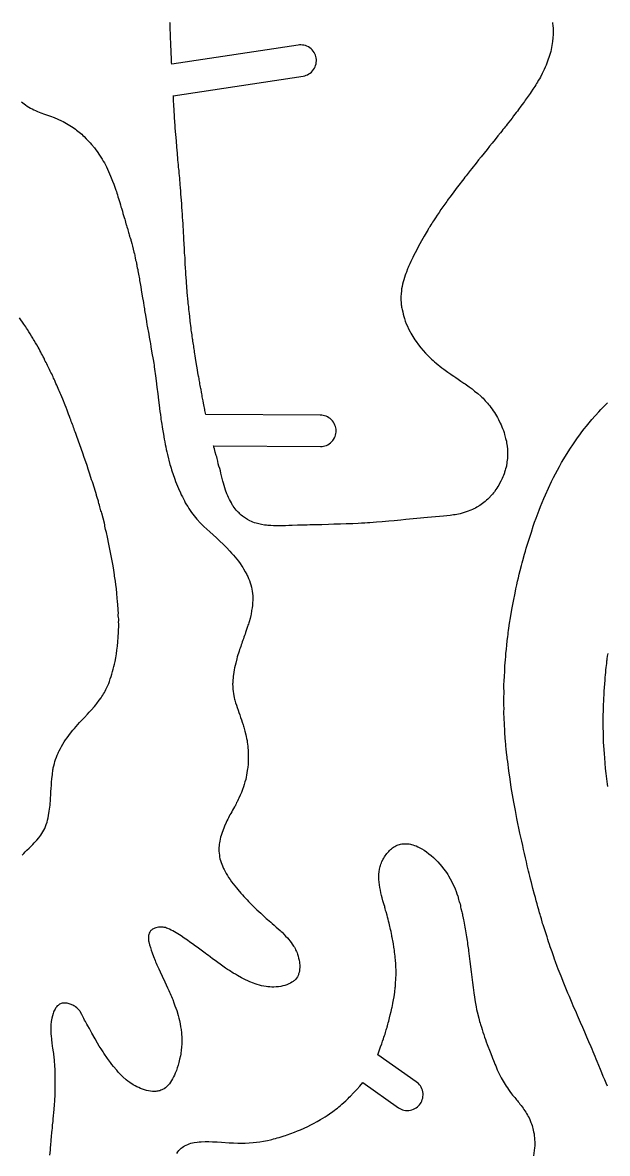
# Model space of a CAD drawing. Extents: x 0 to 1525, y 0 to 1525.
# Drawn here: x 625.7 to 809.3, y 187.3 to 542.6 of the extents above; entities that cross this region are included whole.
import ezdxf

# ---------------------------------------------------------------- set-up
doc = ezdxf.new("R2010")
doc.units = 0
doc.header["$MEASUREMENT"] = 0

msp = doc.modelspace()

# ---------------------------------------------------------------- linework, layer by layer
for points in [[(792.06, 542.63), (792.1, 542.21), (792.17, 541.79), (792.22, 541.37), (792.24, 541.15), (792.24, 540.94), (792.23, 540.41), (792.24, 539.88), (792.24, 539.34), (792.23, 538.81), (792.16, 537.74), (792.06, 536.67), (791.88, 535.39), (791.64, 534.12), (791.49, 533.49), (791.3, 532.87), (791.11, 532.25), (790.92, 531.63), (790.74, 531.02), (790.52, 530.41), (790.05, 529.22), (789.77, 528.54), (789.47, 527.86), (789.16, 527.19), (788.83, 526.53), (788.25, 525.41), (787.94, 524.86), (787.6, 524.33), (787.32, 523.89), (787.06, 523.44), (786.79, 522.98), (786.52, 522.53), (785.92, 521.65), (785.34, 520.76), (785.05, 520.32), (784.74, 519.89), (784.11, 519.04), (783.52, 518.18), (783.23, 517.74), (782.92, 517.32), (782.17, 516.31), (781.42, 515.29), (781.04, 514.77), (780.64, 514.27), (780.23, 513.77), (779.85, 513.25), (779.35, 512.58), (778.84, 511.93), (778.32, 511.27), (777.82, 510.6), (777.51, 510.18), (777.17, 509.77), (776.84, 509.37), (776.52, 508.95), (776.13, 508.45), (775.74, 507.95), (774.93, 506.96), (774.03, 505.81), (773.12, 504.67), (772.31, 503.69), (771.52, 502.7), (770.6, 501.53), (769.65, 500.38), (768.87, 499.41), (768.11, 498.44), (767.65, 497.86), (767.17, 497.28), (766.7, 496.7), (766.25, 496.11), (765.93, 495.69), (765.6, 495.28), (765.26, 494.87), (764.95, 494.45), (764.57, 493.96), (764.18, 493.47), (763.79, 492.99), (763.42, 492.48), (763.04, 491.97), (762.64, 491.47), (762.23, 490.97), (761.85, 490.45), (760.85, 489.1), (759.85, 487.75), (759.35, 487.07), (759.1, 486.73), (758.86, 486.39), (758.27, 485.52), (757.65, 484.67), (757.34, 484.25), (757.04, 483.81), (756.46, 482.94), (755.88, 482.08), (755.32, 481.21), (754.71, 480.33), (754.42, 479.89), (754.15, 479.43), (753.87, 478.98), (753.58, 478.54), (753.29, 478.1), (753.16, 477.88), (753.03, 477.64), (752.89, 477.36), (752.73, 477.08), (752.39, 476.55), (752.05, 476.01), (751.73, 475.46), (750.93, 473.99), (749.93, 472.13), (749.43, 471.19), (748.94, 470.24), (748.43, 469.29), (748.18, 468.81), (747.96, 468.32), (747.62, 467.54), (747.25, 466.76), (746.89, 465.98), (746.72, 465.59), (746.56, 465.19), (746.18, 464.2), (745.99, 463.71), (745.81, 463.21), (745.35, 461.8), (745.13, 461.09), (744.95, 460.37), (744.81, 459.65), (744.69, 458.93), (744.6, 458.21), (744.54, 457.48), (744.44, 456.43), (744.42, 455.91), (744.43, 455.65), (744.46, 455.38), (744.53, 454.65), (744.59, 453.91), (744.62, 453.54), (744.67, 453.17), (744.74, 452.81), (744.83, 452.45), (745.02, 451.73), (745.18, 451), (745.35, 450.27), (745.45, 449.91), (745.56, 449.56), (745.85, 448.75), (746.16, 447.95), (746.49, 447.16), (746.85, 446.38), (747.32, 445.42), (747.58, 444.96), (747.85, 444.5), (748.51, 443.4), (748.86, 442.86), (749.22, 442.33), (749.97, 441.32), (750.76, 440.34), (752.14, 438.74), (752.5, 438.35), (752.87, 437.97), (753.63, 437.23), (754.1, 436.79), (754.58, 436.37), (755.06, 435.96), (755.54, 435.54), (756.12, 435.05), (756.71, 434.58), (757.32, 434.12), (757.93, 433.68), (759.25, 432.71), (760.13, 432.08), (760.58, 431.78), (761.04, 431.48), (761.74, 431.02), (762.44, 430.54), (763.33, 429.93), (764.23, 429.32), (764.66, 429.03), (765.08, 428.72), (765.93, 428.1), (766.79, 427.48), (767.62, 426.83), (768.58, 426.03), (769.53, 425.22), (769.91, 424.88), (770.27, 424.53), (770.62, 424.16), (770.95, 423.78), (771.66, 422.99), (772, 422.59), (772.34, 422.19), (772.73, 421.68), (773.11, 421.17), (773.47, 420.64), (773.81, 420.1), (774.48, 419.01), (774.8, 418.46), (775.1, 417.9), (775.64, 416.77), (775.92, 416.19), (776.17, 415.62), (776.41, 415.02), (776.63, 414.42), (776.84, 413.81), (777.03, 413.2), (777.14, 412.79), (777.24, 412.38), (777.33, 411.96), (777.43, 411.55), (777.57, 411.03), (777.67, 410.51), (777.75, 409.99), (777.81, 409.46), (777.91, 408.61), (777.94, 408.19), (777.94, 407.76), (777.93, 407.22), (777.94, 406.69), (777.94, 406.16), (777.92, 405.62), (777.85, 405.09), (777.77, 404.56), (777.68, 404.03), (777.61, 403.49), (777.58, 403.22), (777.51, 402.95), (777.35, 402.43), (777.16, 401.91), (777.08, 401.64), (777.02, 401.37), (776.96, 401.11), (776.88, 400.84), (776.69, 400.32), (776.47, 399.82), (776.24, 399.32), (775.84, 398.53), (775.44, 397.74), (775.19, 397.25), (774.92, 396.78), (774.63, 396.32), (774.32, 395.87), (773.81, 395.15), (773.53, 394.79), (773.24, 394.46), (771.74, 392.87), (771.36, 392.49), (770.96, 392.14), (770.13, 391.47), (769.7, 391.15), (769.26, 390.86), (768.33, 390.31), (767.87, 390.06), (767.4, 389.81), (766.92, 389.59), (766.43, 389.38), (765.25, 388.94), (764.64, 388.74), (764.04, 388.56), (763.04, 388.29), (762.04, 388.07), (761.51, 387.97), (760.99, 387.88), (759.93, 387.72), (758.89, 387.59), (757.83, 387.48), (756.59, 387.36), (755.33, 387.26), (752.83, 387.06), (749.43, 386.75), (746.03, 386.43), (744.43, 386.27), (743.38, 386.18), (742.33, 386.07), (740.64, 385.92), (738.53, 385.74), (736.83, 385.6), (734.73, 385.45), (733.93, 385.39), (733.13, 385.35), (732.08, 385.29), (731.03, 385.23), (729.33, 385.15), (727.23, 385.07), (725.53, 385.01), (723.43, 384.95), (721.73, 384.9), (719.63, 384.84), (717.93, 384.8), (716.88, 384.78), (715.83, 384.75), (714.98, 384.72), (714.13, 384.7), (712.03, 384.64), (710.33, 384.58), (709.28, 384.54), (708.23, 384.5), (706.53, 384.46), (705.48, 384.46), (704.43, 384.49), (703.58, 384.53), (702.73, 384.6), (702.21, 384.66), (701.68, 384.73), (700.64, 384.9), (700.23, 384.98), (699.83, 385.07), (699.04, 385.3), (698.53, 385.46), (698.02, 385.64), (697.52, 385.83), (697.04, 386.06), (696.32, 386.45), (695.97, 386.66), (695.63, 386.88), (694.75, 387.5), (694.32, 387.84), (693.93, 388.21), (693.63, 388.51), (693.32, 388.81), (693.02, 389.12), (692.75, 389.44), (692.43, 389.85), (692.1, 390.25), (691.79, 390.67), (691.65, 390.89), (691.53, 391.12), (691.23, 391.68), (690.92, 392.22), (690.62, 392.77), (690.34, 393.33), (690.08, 393.91), (689.85, 394.49), (689.42, 395.68), (689.18, 396.39), (688.95, 397.1), (688.74, 397.83), (688.54, 398.55), (688.23, 399.8), (687.94, 401.05), (687.77, 401.79), (687.56, 402.51), (687.34, 403.23), (687.13, 403.95), (686.93, 404.77), (686.74, 405.59), (686.62, 406.11), (686.46, 406.62), (686.13, 407.62), (686, 408.12), (685.89, 408.64), (685.76, 409.14), (685.68, 409.39), (685.58, 409.63), (685.58, 409.63), (719.25, 409.38), (719.7, 409.4), (720.14, 409.47), (720.6, 409.58), (721.05, 409.74), (721.51, 409.95), (721.93, 410.21), (722.34, 410.51), (722.71, 410.85), (723.05, 411.23), (723.35, 411.64), (723.59, 412.08), (723.79, 412.53), (723.94, 412.98), (724.05, 413.45), (724.11, 413.9), (724.12, 414.35), (724.1, 414.8), (724.03, 415.24), (723.92, 415.7), (723.76, 416.15), (723.55, 416.6), (723.3, 417.03), (722.99, 417.44), (722.65, 417.81), (722.27, 418.15), (721.86, 418.45), (721.43, 418.69), (720.97, 418.89), (720.52, 419.04), (720.05, 419.15), (719.61, 419.21), (719.16, 419.22), (683.16, 419.49), (683.07, 419.88), (683, 420.27), (682.94, 420.66), (682.85, 421.05), (682.74, 421.52), (682.66, 422.01), (682.59, 422.49), (682.51, 422.98), (682.34, 423.76), (682.26, 424.14), (682.2, 424.54), (682.11, 425.02), (682.01, 425.51), (681.91, 425.99), (681.83, 426.48), (681.71, 427.26), (681.63, 427.65), (681.54, 428.03), (681.44, 428.52), (681.36, 429), (681.29, 429.49), (681.2, 429.97), (681.13, 430.36), (681.07, 430.75), (681.01, 431.14), (680.93, 431.53), (680.82, 432.02), (680.73, 432.51), (680.57, 433.49), (680.4, 434.65), (680.21, 435.82), (679.96, 437.18), (679.85, 437.87), (679.76, 438.55), (679.69, 439.04), (679.6, 439.53), (679.52, 440.02), (679.46, 440.51), (679.39, 441), (679.3, 441.49), (679.21, 441.97), (679.15, 442.46), (679.11, 442.86), (679.06, 443.25), (678.96, 444.03), (678.89, 444.52), (678.8, 445.01), (678.72, 445.49), (678.65, 445.98), (678.58, 446.67), (678.49, 447.36), (678.39, 448.04), (678.31, 448.73), (678.16, 450.3), (678.07, 451.08), (677.95, 451.86), (677.89, 452.36), (677.85, 452.85), (677.82, 453.34), (677.76, 453.84), (677.69, 454.32), (677.65, 454.81), (677.57, 455.8), (677.48, 456.78), (677.4, 457.76), (677.23, 459.73), (677.16, 460.71), (677.1, 461.69), (677.07, 462.18), (677.01, 462.67), (676.97, 463.17), (676.94, 463.66), (676.93, 464.16), (676.89, 464.65), (676.85, 465.14), (676.82, 465.63), (676.76, 466.62), (676.71, 467.61), (676.67, 468.6), (676.59, 469.58), (676.55, 470.07), (676.55, 470.56), (676.54, 471.06), (676.5, 471.55), (676.46, 472.04), (676.43, 472.54), (676.41, 473.03), (676.37, 473.53), (676.33, 474.02), (676.32, 474.51), (676.32, 475.01), (676.28, 475.5), (676.2, 476.48), (676.16, 477.47), (676.11, 478.46), (676.05, 479.44), (675.98, 480.43), (675.92, 481.41), (675.86, 482.39), (675.8, 483.38), (675.72, 484.57), (675.64, 485.75), (675.47, 487.72), (675.41, 488.7), (675.38, 489.19), (675.34, 489.68), (675.25, 490.67), (675.17, 491.65), (675.01, 493.62), (674.91, 494.6), (674.87, 495.1), (674.84, 495.59), (674.8, 496.09), (674.73, 496.58), (674.67, 497.07), (674.63, 497.56), (674.6, 498.05), (674.56, 498.54), (674.46, 499.52), (674.3, 501.49), (674.13, 503.46), (673.97, 505.42), (673.8, 507.39), (673.63, 509.36), (673.56, 510.34), (673.5, 511.33), (673.47, 511.82), (673.41, 512.31), (673.37, 512.81), (673.34, 513.3), (673.32, 513.8), (673.29, 514.29), (673.22, 515.27), (673.16, 516.45), (673.12, 517.05), (673.06, 517.63), (673.03, 517.88), (673.03, 518.13), (673.04, 518.62), (673.03, 519.12), (673.01, 519.36), (672.97, 519.6), (713.82, 525.78), (714.26, 525.87), (714.68, 526.01), (715.12, 526.19), (715.54, 526.42), (715.96, 526.7), (716.34, 527.02), (716.69, 527.38), (717.01, 527.78), (717.28, 528.2), (717.51, 528.66), (717.68, 529.12), (717.81, 529.6), (717.89, 530.07), (717.92, 530.55), (717.91, 531), (717.85, 531.45), (717.76, 531.89), (717.62, 532.32), (717.44, 532.76), (717.21, 533.18), (716.93, 533.59), (716.62, 533.97), (716.25, 534.33), (715.85, 534.64), (715.43, 534.91), (714.97, 535.14), (714.51, 535.32), (714.03, 535.45), (713.56, 535.52), (713.08, 535.55), (712.63, 535.54), (712.18, 535.49), (672.49, 529.49), (672.44, 529.87), (672.43, 530.25), (672.44, 531.01), (672.45, 531.25), (672.43, 531.49), (672.39, 531.96), (672.34, 532.43), (672.32, 532.91), (672.34, 533.39), (672.34, 533.87), (672.32, 534.34), (672.26, 534.81), (672.23, 535.04), (672.22, 535.27), (672.23, 535.75), (672.25, 536.23), (672.24, 536.46), (672.21, 536.7), (672.15, 537.17), (672.13, 537.64), (672.13, 538.12), (672.15, 538.6), (672.13, 539.08), (672.08, 539.55), (672.04, 540.02), (672.02, 540.26), (672.02, 540.5), (672.04, 540.98), (672.04, 541.46), (672.02, 541.93), (671.96, 542.41), (671.94, 542.64)], [(625.37, 517.69), (625.75, 517.36), (626.14, 517.04), (626.62, 516.69), (627.11, 516.35), (627.62, 516.03), (628.14, 515.73), (628.67, 515.44), (629.22, 515.17), (629.77, 514.91), (630.33, 514.67), (631.43, 514.22), (632.54, 513.81), (634.44, 513.13), (635.59, 512.7), (636.73, 512.23), (637.84, 511.73), (638.39, 511.46), (638.93, 511.17), (639.99, 510.56), (640.51, 510.25), (641.02, 509.91), (641.85, 509.36), (642.25, 509.07), (642.64, 508.75), (643.03, 508.42), (643.44, 508.11), (643.85, 507.8), (644.24, 507.47), (644.61, 507.13), (644.96, 506.79), (645.64, 506.08), (646.5, 505.19), (646.92, 504.74), (647.32, 504.27), (648.2, 503.18), (648.63, 502.62), (649.04, 502.05), (649.84, 500.87), (650.63, 499.68), (650.99, 499.08), (651.34, 498.47), (651.66, 497.85), (651.97, 497.23), (652.67, 495.76), (653.01, 495.02), (653.32, 494.27), (653.91, 492.78), (654.29, 491.85), (654.64, 490.9), (654.95, 489.96), (655.11, 489.48), (655.27, 489.02), (655.46, 488.43), (655.63, 487.85), (655.8, 487.26), (656, 486.68), (656.12, 486.35), (656.22, 486.01), (656.39, 485.33), (656.57, 484.64), (656.68, 484.31), (656.8, 483.98), (656.93, 483.65), (657.02, 483.32), (657.19, 482.64), (657.35, 481.96), (657.44, 481.63), (657.56, 481.3), (657.74, 480.83), (657.89, 480.34), (658.01, 479.85), (658.13, 479.35), (658.19, 479.1), (658.26, 478.86), (658.44, 478.39), (658.61, 477.91), (658.68, 477.67), (658.74, 477.42), (658.83, 477.03), (658.94, 476.65), (659.04, 476.26), (659.13, 475.87), (659.19, 475.62), (659.26, 475.38), (659.44, 474.9), (659.61, 474.43), (659.68, 474.18), (659.74, 473.93), (659.93, 473.16), (660.14, 472.38), (660.38, 471.41), (660.64, 470.43), (660.77, 469.95), (660.87, 469.46), (661.03, 468.47), (661.08, 468.23), (661.15, 467.98), (661.29, 467.49), (661.43, 467), (661.47, 466.76), (661.5, 466.51), (661.53, 466.26), (661.57, 466.01), (661.69, 465.52), (661.82, 465.03), (661.87, 464.79), (661.9, 464.54), (661.98, 464.04), (662.08, 463.55), (662.19, 463.06), (662.27, 462.57), (662.34, 462.07), (662.43, 461.57), (662.61, 460.58), (662.77, 459.58), (662.94, 458.59), (663.26, 456.62), (663.6, 454.62), (663.77, 453.62), (663.85, 453.13), (663.91, 452.63), (663.98, 452.13), (664.06, 451.63), (664.24, 450.64), (664.57, 448.66), (664.73, 447.66), (664.82, 447.16), (664.92, 446.67), (665.03, 446.18), (665.11, 445.68), (665.26, 444.7), (665.43, 443.7), (665.52, 443.2), (665.62, 442.7), (665.73, 442.21), (665.81, 441.71), (665.96, 440.73), (666.3, 438.74), (666.63, 436.76), (666.84, 435.57), (666.94, 434.97), (667.01, 434.37), (667.09, 433.67), (667.2, 432.97), (667.32, 432.28), (667.41, 431.58), (667.61, 429.99), (667.86, 427.99), (668.11, 425.99), (668.36, 423.99), (668.56, 422.39), (668.81, 420.4), (668.94, 419.4), (669.05, 418.4), (669.12, 417.9), (669.2, 417.41), (669.29, 416.91), (669.36, 416.41), (669.47, 415.62), (669.6, 414.82), (669.87, 413.24), (670.14, 411.65), (670.29, 410.86), (670.46, 410.07), (670.63, 409.28), (670.79, 408.49), (670.95, 407.7), (671.13, 406.91), (671.93, 403.79), (672.1, 403.21), (672.29, 402.63), (672.48, 402.06), (672.65, 401.48), (672.82, 400.89), (673.03, 400.32), (673.24, 399.75), (673.44, 399.18), (673.71, 398.42), (674, 397.67), (674.31, 396.92), (674.64, 396.18), (675.21, 394.89), (675.51, 394.24), (675.84, 393.61), (676.16, 392.98), (676.46, 392.35), (676.77, 391.72), (676.95, 391.41), (677.14, 391.12), (677.54, 390.52), (677.92, 389.91), (678.31, 389.31), (678.71, 388.71), (679.12, 388.15), (679.54, 387.6), (679.97, 387.05), (680.43, 386.53), (681.5, 385.35), (682.05, 384.78), (682.63, 384.23), (684.43, 382.6), (686.53, 380.68), (687.59, 379.68), (688.64, 378.67), (689.69, 377.62), (690.74, 376.56), (691.32, 375.94), (691.87, 375.3), (692.94, 374), (693.46, 373.35), (693.94, 372.67), (694.51, 371.83), (694.79, 371.4), (695.04, 370.96), (695.53, 370.06), (696.04, 369.18), (696.21, 368.87), (696.36, 368.56), (696.63, 367.91), (696.87, 367.25), (697.1, 366.59), (697.32, 365.93), (697.5, 365.26), (697.65, 364.58), (697.77, 363.91), (697.86, 363.21), (697.92, 362.51), (697.94, 361.81), (697.94, 361.1), (697.91, 360.29), (697.84, 359.48), (697.74, 358.68), (697.6, 357.89), (697.53, 357.49), (697.47, 357.09), (697.41, 356.7), (697.33, 356.3), (697.09, 355.34), (696.83, 354.37), (696.71, 353.99), (696.58, 353.61), (696.44, 353.22), (696.32, 352.84), (696.02, 351.88), (695.7, 350.93), (695.53, 350.45), (695.35, 349.98), (695.16, 349.5), (695, 349.01), (694.84, 348.52), (694.67, 348.04), (694.5, 347.55), (694.34, 347.06), (694.17, 346.56), (694, 346.07), (693.82, 345.58), (693.67, 345.08), (693.49, 344.49), (693.29, 343.9), (693.1, 343.31), (692.93, 342.71), (692.58, 341.32), (692.24, 339.92), (692.11, 339.22), (692, 338.53), (691.8, 337.13), (691.77, 336.88), (691.75, 336.63), (691.74, 336.13), (691.72, 335.63), (691.7, 335.38), (691.66, 335.14), (691.63, 334.89), (691.62, 334.64), (691.64, 334.15), (691.7, 333.65), (691.74, 333.16), (691.79, 332.48), (691.89, 331.8), (692.14, 330.44), (692.23, 330.05), (692.33, 329.66), (692.56, 328.9), (692.82, 328.13), (693.07, 327.37), (693.33, 326.6), (693.6, 325.83), (693.87, 325.06), (694.13, 324.29), (694.4, 323.52), (694.67, 322.76), (694.93, 321.98), (695.04, 321.59), (695.14, 321.19), (695.43, 320.02), (695.74, 318.85), (695.89, 318.26), (696.03, 317.67), (696.14, 317.07), (696.22, 316.47), (696.28, 315.87), (696.36, 315.27), (696.44, 314.67), (696.51, 314.07), (696.54, 313.37), (696.54, 312.66), (696.53, 311.95), (696.54, 311.24), (696.54, 310.83), (696.53, 310.43), (696.47, 309.62), (696.38, 308.6), (696.33, 308.1), (696.24, 307.6), (696.11, 306.9), (695.99, 306.2), (695.87, 305.5), (695.72, 304.81), (695.5, 304.02), (695.27, 303.23), (695.02, 302.46), (694.75, 301.68), (694.4, 300.75), (694, 299.84), (693.6, 298.92), (693.38, 298.46), (693.13, 298.02), (693, 297.81), (692.89, 297.59), (692.69, 297.14), (692.48, 296.68), (692.37, 296.46), (692.24, 296.25), (691.93, 295.73), (691.63, 295.2), (691.34, 294.67), (691.03, 294.15), (690.78, 293.71), (690.56, 293.26), (690.35, 292.8), (690.13, 292.36), (689.84, 291.81), (689.57, 291.25), (689.06, 290.12), (688.83, 289.55), (688.61, 288.98), (688.2, 287.81), (688, 287.23), (687.83, 286.64), (687.7, 286.03), (687.6, 285.43), (687.52, 284.93), (687.44, 284.43), (687.36, 283.93), (687.33, 283.42), (687.33, 282.83), (687.34, 282.23), (687.38, 281.65), (687.45, 281.06), (687.53, 280.47), (687.64, 279.88), (687.8, 279.31), (688, 278.74), (688.21, 278.18), (688.42, 277.62), (688.65, 277.06), (688.78, 276.79), (688.93, 276.53), (689.29, 275.91), (689.63, 275.28), (689.98, 274.66), (690.35, 274.05), (690.82, 273.35), (691.32, 272.67), (692.34, 271.34), (692.8, 270.77), (693.28, 270.21), (694.23, 269.11), (694.7, 268.57), (695.18, 268.05), (696.14, 267.01), (696.62, 266.49), (697.12, 265.99), (698.11, 264.98), (698.67, 264.41), (699.25, 263.87), (700.44, 262.79), (700.86, 262.39), (701.28, 261.97), (701.69, 261.56), (702.13, 261.16), (702.61, 260.76), (703.09, 260.36), (703.57, 259.97), (704.04, 259.55), (704.65, 258.98), (705.27, 258.43), (706.53, 257.34), (706.84, 257.07), (707.14, 256.79), (707.71, 256.2), (708.26, 255.6), (708.82, 255), (709.23, 254.56), (709.62, 254.09), (709.99, 253.6), (710.32, 253.09), (710.55, 252.75), (710.79, 252.42), (711.02, 252.08), (711.12, 251.9), (711.21, 251.72), (711.41, 251.27), (711.63, 250.81), (711.84, 250.35), (712.01, 249.88), (712.19, 249.28), (712.35, 248.67), (712.49, 248.05), (712.61, 247.44), (712.67, 247.02), (712.72, 246.59), (712.74, 246.16), (712.72, 245.73), (712.66, 245.22), (712.58, 244.71), (712.47, 244.2), (712.34, 243.7), (712.27, 243.47), (712.18, 243.25), (711.96, 242.82), (711.7, 242.41), (711.42, 242.03), (711.25, 241.84), (711.08, 241.67), (710.88, 241.5), (710.68, 241.35), (710.26, 241.08), (709.83, 240.83), (709.26, 240.55), (708.66, 240.32), (708.05, 240.12), (707.43, 239.95), (706.72, 239.8), (706, 239.7), (705.27, 239.63), (704.53, 239.59), (703.93, 239.59), (703.33, 239.62), (702.73, 239.67), (702.13, 239.74), (701.43, 239.86), (700.72, 240.01), (700.03, 240.18), (699.33, 240.37), (698.75, 240.55), (698.17, 240.76), (697.03, 241.22), (696.37, 241.51), (695.71, 241.82), (695.07, 242.14), (694.43, 242.49), (693.12, 243.22), (692.48, 243.59), (691.84, 243.99), (690.63, 244.76), (690.03, 245.15), (689.43, 245.56), (687.75, 246.74), (686.93, 247.32), (686.13, 247.91), (685.33, 248.5), (684.52, 249.09), (684.02, 249.45), (683.54, 249.83), (683.05, 250.21), (682.55, 250.57), (682.14, 250.86), (681.75, 251.17), (681.35, 251.47), (680.95, 251.76), (680.47, 252.11), (680, 252.46), (679.04, 253.16), (678.23, 253.73), (677.43, 254.3), (676.94, 254.64), (676.44, 254.97), (675.44, 255.64), (674.92, 255.97), (674.4, 256.29), (673.34, 256.92), (672.83, 257.22), (672.31, 257.51), (671.77, 257.77), (671.23, 258.01), (670.89, 258.14), (670.53, 258.25), (670.17, 258.33), (669.81, 258.4), (669.44, 258.44), (669.07, 258.45), (668.7, 258.43), (668.34, 258.38), (667.94, 258.31), (667.55, 258.21), (667.17, 258.08), (666.8, 257.93), (666.45, 257.73), (666.14, 257.5), (665.99, 257.37), (665.86, 257.22), (665.73, 257.06), (665.62, 256.88), (665.43, 256.52), (665.3, 256.14), (665.21, 255.75), (665.17, 255.36), (665.16, 254.96), (665.19, 254.56), (665.25, 254.16), (665.33, 253.76), (665.54, 252.88), (665.79, 252.02), (666.06, 251.16), (666.35, 250.31), (666.8, 249.14), (667.25, 247.98), (667.44, 247.52), (667.65, 247.07), (667.86, 246.62), (668.05, 246.16), (668.24, 245.72), (668.44, 245.28), (668.86, 244.41), (669.53, 243), (670.36, 241.24), (670.79, 240.32), (671.21, 239.39), (671.62, 238.47), (671.83, 238.01), (672.02, 237.54), (672.21, 237.06), (672.42, 236.59), (672.63, 236.12), (672.82, 235.64), (673.17, 234.68), (673.51, 233.72), (673.8, 232.95), (674.06, 232.18), (674.54, 230.61), (674.64, 230.22), (674.74, 229.83), (674.94, 229.04), (675.05, 228.55), (675.14, 228.06), (675.29, 227.07), (675.44, 226.29), (675.51, 225.9), (675.54, 225.5), (675.57, 225.02), (675.62, 224.53), (675.65, 224.04), (675.64, 223.54), (675.63, 223.15), (675.63, 222.76), (675.64, 221.97), (675.64, 221.47), (675.62, 220.98), (675.58, 220.48), (675.51, 219.99), (675.44, 219.49), (675.39, 218.98), (675.33, 218.48), (675.23, 217.97), (674.99, 216.94), (674.73, 215.91), (674.5, 215.06), (674.24, 214.21), (673.96, 213.38), (673.63, 212.55), (673.37, 211.95), (673.09, 211.36), (672.79, 210.78), (672.45, 210.21), (672.12, 209.7), (671.76, 209.22), (671.38, 208.75), (671.17, 208.53), (670.94, 208.33), (670.53, 207.97), (670.09, 207.65), (669.63, 207.38), (669.38, 207.26), (669.13, 207.15), (668.8, 207.04), (668.47, 206.95), (668.14, 206.88), (667.8, 206.84), (667.46, 206.8), (667.12, 206.79), (666.43, 206.81), (665.8, 206.88), (665.17, 206.99), (664.55, 207.13), (663.94, 207.3), (663.32, 207.5), (662.72, 207.74), (662.12, 208.01), (661.53, 208.29), (660.97, 208.59), (660.41, 208.91), (659.33, 209.61), (659.03, 209.81), (658.75, 210.02), (658.2, 210.47), (657.13, 211.42), (656.63, 211.9), (656.14, 212.39), (655.67, 212.9), (655.22, 213.43), (654.21, 214.65), (653.71, 215.28), (653.23, 215.91), (652.31, 217.19), (651.13, 218.87), (650.93, 219.2), (650.74, 219.55), (650.54, 219.89), (650.32, 220.22), (650.02, 220.63), (649.74, 221.06), (649.24, 221.96), (648.43, 223.36), (647.43, 225.13), (646.63, 226.55), (646.14, 227.45), (645.89, 227.89), (645.63, 228.33), (645.38, 228.77), (645.16, 229.22), (644.95, 229.67), (644.73, 230.11), (644.24, 231), (643.73, 231.87), (643.6, 232.08), (643.44, 232.29), (643.1, 232.68), (642.72, 233.04), (642.32, 233.36), (642.06, 233.55), (641.78, 233.72), (641.49, 233.88), (641.18, 234.02), (640.88, 234.15), (640.56, 234.26), (640.25, 234.36), (639.93, 234.44), (639.64, 234.5), (639.34, 234.54), (639.03, 234.56), (638.72, 234.56), (638.41, 234.53), (638.11, 234.48), (637.81, 234.41), (637.53, 234.31), (637.27, 234.19), (637.02, 234.03), (636.79, 233.84), (636.57, 233.64), (636.37, 233.41), (636.19, 233.18), (636.02, 232.93), (635.87, 232.69), (635.69, 232.36), (635.53, 232.02), (635.38, 231.66), (635.25, 231.3), (635.02, 230.56), (634.84, 229.82), (634.74, 229.29), (634.67, 228.76), (634.57, 227.68), (634.53, 227.08), (634.52, 226.46), (634.55, 225.23), (634.56, 224.74), (634.61, 224.24), (634.71, 223.25), (634.77, 222.76), (634.83, 222.28), (634.9, 221.79), (634.95, 221.3), (635, 220.91), (635.07, 220.52), (635.2, 219.73), (635.34, 218.75), (635.4, 218.26), (635.44, 217.77), (635.55, 216.38), (635.67, 214.98), (635.77, 213.58), (635.81, 212.87), (635.83, 212.16), (635.84, 210.54), (635.83, 208.92), (635.83, 208.11), (635.84, 207.3), (635.84, 206.48), (635.8, 205.67), (635.7, 204.05), (635.6, 202.43), (635.52, 201.42), (635.47, 200.91), (635.41, 200.41), (635.35, 199.91), (635.32, 199.4), (635.28, 198.89), (635.21, 198.39), (635.15, 197.89), (635.12, 197.39), (635.08, 196.88), (635.05, 196.63), (635.01, 196.38), (634.95, 195.98), (634.93, 195.57), (634.91, 195.17), (634.87, 194.76), (634.73, 193.77), (634.63, 192.77), (634.52, 191.37), (634.4, 189.97), (634.33, 189.18), (634.28, 188.38), (634.16, 186.79)], [(625.52, 281.04), (626.01, 281.57), (626.51, 282.08), (627.03, 282.57), (627.76, 283.26), (628.12, 283.62), (628.45, 283.98), (628.88, 284.42), (629.32, 284.85), (629.75, 285.28), (630.16, 285.73), (630.81, 286.51), (631.12, 286.9), (631.41, 287.31), (631.74, 287.81), (632.06, 288.32), (632.35, 288.84), (632.61, 289.37), (632.87, 290.02), (633.12, 290.68), (633.35, 291.35), (633.53, 292.02), (633.69, 292.72), (633.82, 293.43), (634.05, 294.84), (634.22, 296.06), (634.28, 296.68), (634.34, 297.29), (634.4, 298.11), (634.45, 298.93), (634.5, 299.95), (634.58, 300.97), (634.63, 301.99), (634.7, 303), (634.76, 304), (634.84, 305), (635.02, 306.39), (635.2, 307.78), (635.25, 308.11), (635.32, 308.45), (635.48, 309.12), (635.66, 309.78), (635.83, 310.45), (635.92, 310.79), (636.03, 311.12), (636.28, 311.77), (636.55, 312.41), (636.81, 313.05), (636.97, 313.42), (637.14, 313.78), (637.53, 314.48), (637.94, 315.18), (638.34, 315.88), (638.75, 316.58), (639.19, 317.26), (639.67, 317.92), (640.15, 318.57), (641.02, 319.72), (641.47, 320.28), (641.94, 320.83), (642.49, 321.44), (643.03, 322.06), (643.57, 322.68), (644.13, 323.28), (644.62, 323.79), (645.1, 324.31), (646.05, 325.35), (646.61, 325.95), (647.16, 326.55), (648.24, 327.77), (648.63, 328.23), (649, 328.7), (649.71, 329.67), (650.3, 330.46), (650.58, 330.87), (650.84, 331.29), (651.09, 331.73), (651.34, 332.16), (651.6, 332.59), (651.83, 333.03), (652.43, 334.31), (652.7, 334.95), (652.94, 335.61), (653.2, 336.38), (653.47, 337.14), (653.73, 337.91), (653.84, 338.3), (653.94, 338.7), (654.13, 339.49), (654.34, 340.27), (654.54, 341.06), (654.63, 341.45), (654.7, 341.85), (654.92, 343.04), (655.14, 344.23), (655.31, 345.43), (655.46, 346.63), (655.59, 348.04), (655.69, 349.45), (655.76, 351.07), (655.79, 351.88), (655.84, 352.68), (655.85, 353.18), (655.84, 353.69), (655.82, 354.19), (655.84, 354.7), (655.85, 354.96), (655.84, 355.21), (655.78, 355.71), (655.73, 356.21), (655.72, 356.47), (655.73, 356.72), (655.75, 356.98), (655.75, 357.23), (655.72, 357.73), (655.67, 358.23), (655.64, 358.73), (655.62, 359.24), (655.59, 359.74), (655.5, 360.74), (655.42, 361.74), (655.38, 362.24), (655.31, 362.74), (655.25, 363.24), (655.22, 363.74), (655.18, 364.24), (655.12, 364.74), (654.96, 365.94), (654.82, 367.14), (654.75, 367.64), (654.67, 368.13), (654.58, 368.63), (654.51, 369.13), (654.42, 369.83), (654.31, 370.52), (654.06, 371.92), (653.8, 373.5), (653.53, 375.09), (653.22, 376.67), (652.89, 378.24), (652.23, 381.4), (652.12, 381.89), (651.99, 382.38), (651.72, 383.36), (651.62, 383.85), (651.54, 384.34), (651.46, 384.83), (651.34, 385.32), (650.93, 386.88), (650.54, 388.44), (650.41, 388.83), (650.27, 389.21), (650.13, 389.59), (650.03, 389.99), (649.92, 390.48), (649.79, 390.96), (649.65, 391.44), (649.54, 391.93), (649.47, 392.23), (649.39, 392.52), (649.2, 393.1), (649, 393.67), (648.91, 393.96), (648.83, 394.25), (648.65, 394.93), (648.44, 395.6), (648.22, 396.26), (648.02, 396.94), (647.81, 397.62), (647.59, 398.29), (647.36, 398.96), (647.14, 399.63), (646.71, 400.98), (646.27, 402.31), (645.9, 403.45), (645.51, 404.58), (645.03, 405.92), (644.57, 407.26), (643.63, 409.91), (642.7, 412.55), (642.37, 413.51), (642.2, 413.98), (642.01, 414.45), (641.83, 414.92), (641.67, 415.4), (641.5, 415.88), (641.31, 416.34), (641.13, 416.81), (640.97, 417.28), (640.81, 417.76), (640.62, 418.22), (640.35, 418.87), (640.11, 419.54), (639.87, 420.2), (639.62, 420.85), (639.31, 421.6), (639.01, 422.35), (638.26, 424.24), (637.66, 425.73), (637.46, 426.19), (637.25, 426.65), (637.04, 427.11), (636.85, 427.58), (636.62, 428.13), (636.38, 428.67), (636.13, 429.22), (635.91, 429.77), (635.75, 430.14), (635.57, 430.51), (635.4, 430.88), (635.24, 431.25), (635.03, 431.72), (634.81, 432.18), (634.58, 432.63), (634.37, 433.09), (634.16, 433.54), (633.93, 433.99), (633.71, 434.43), (633.51, 434.88), (633.3, 435.34), (633.05, 435.78), (632.81, 436.23), (632.7, 436.46), (632.6, 436.69), (632.51, 436.92), (632.4, 437.15), (632.15, 437.6), (631.88, 438.04), (631.62, 438.48), (631.35, 439.02), (631.1, 439.56), (630.84, 440.1), (630.54, 440.61), (630.13, 441.31), (629.74, 442.01), (629.35, 442.71), (629.14, 443.06), (628.92, 443.39), (628.48, 444.07), (628.06, 444.76), (627.64, 445.45), (627.2, 446.12), (626.93, 446.54), (626.66, 446.96), (626.39, 447.39), (626.11, 447.81), (624.71, 449.79)], [(809.37, 208.46), (808.94, 209.37), (808.47, 210.45), (808.02, 211.53), (807.57, 212.62), (807.12, 213.71), (806.61, 214.95), (806.12, 216.2), (805.8, 216.98), (805.47, 217.75), (805.13, 218.51), (804.81, 219.29), (804.5, 220.06), (804.18, 220.83), (803.5, 222.35), (802.85, 223.87), (802.21, 225.39), (801.54, 226.92), (800.86, 228.45), (800.2, 229.95), (799.87, 230.7), (799.55, 231.46), (799.24, 232.22), (798.9, 232.97), (798.56, 233.72), (798.25, 234.48), (797.82, 235.54), (797.36, 236.6), (796.9, 237.65), (796.45, 238.71), (795.59, 240.83), (794.75, 242.96), (794.15, 244.48), (793.85, 245.25), (793.57, 246.02), (793, 247.56), (792.72, 248.32), (792.45, 249.09), (791.91, 250.65), (791.34, 252.19), (791.08, 252.97), (790.83, 253.75), (790.59, 254.54), (790.34, 255.32), (790.03, 256.26), (789.74, 257.2), (789.44, 258.15), (789.12, 259.09), (788.97, 259.56), (788.83, 260.03), (788.57, 260.99), (788.32, 261.94), (788.18, 262.42), (788.03, 262.89), (787.73, 263.84), (787.47, 264.8), (787.21, 265.76), (786.95, 266.71), (786.68, 267.67), (786.43, 268.63), (785.94, 270.55), (785.43, 272.48), (785.19, 273.44), (784.96, 274.41), (784.76, 275.22), (784.55, 276.02), (784.34, 276.82), (784.15, 277.63), (783.86, 278.93), (783.56, 280.22), (783.25, 281.51), (782.97, 282.81), (782.7, 284.1), (782.4, 285.4), (782.11, 286.69), (781.83, 287.98), (780.9, 292.5), (780.4, 295.1), (779.91, 297.71), (779.5, 299.98), (779.3, 301.12), (779.13, 302.27), (778.74, 304.88), (778.33, 307.49), (778.2, 308.47), (778.1, 309.46), (777.99, 310.44), (777.85, 311.42), (777.78, 311.91), (777.72, 312.4), (777.63, 313.39), (777.55, 314.37), (777.44, 315.35), (777.36, 316.01), (777.3, 316.67), (777.21, 317.98), (777.14, 319.3), (777.05, 320.62), (776.98, 321.61), (776.95, 322.6), (776.92, 323.59), (776.86, 324.58), (776.83, 325.24), (776.83, 325.9), (776.85, 327.22), (776.83, 328.05), (776.78, 328.88), (776.75, 329.71), (776.76, 330.12), (776.79, 330.54), (776.83, 331.03), (776.85, 331.52), (776.84, 332.52), (776.82, 333.51), (776.83, 334.5), (776.9, 335.82), (776.97, 337.14), (777.05, 338.8), (777.1, 339.62), (777.13, 340.45), (777.18, 341.44), (777.27, 342.43), (777.37, 343.42), (777.46, 344.41), (777.57, 345.73), (777.71, 347.04), (777.87, 348.36), (778.05, 349.67), (778.13, 350.32), (778.19, 350.98), (778.26, 351.64), (778.34, 352.29), (778.58, 353.93), (778.84, 355.56), (779.31, 358.17), (779.8, 360.78), (780.3, 363.36), (780.56, 364.65), (780.86, 365.94), (781.12, 367.06), (781.38, 368.19), (781.64, 369.32), (781.93, 370.44), (782.35, 372.04), (782.55, 372.84), (782.77, 373.63), (783.29, 375.55), (783.55, 376.51), (783.83, 377.46), (784.84, 380.62), (785.43, 382.5), (786.03, 384.38), (786.44, 385.64), (786.9, 386.88), (787.84, 389.35), (788.31, 390.58), (788.8, 391.81), (789.31, 393.03), (789.83, 394.24), (790.78, 396.35), (791.74, 398.45), (792.03, 399.05), (792.33, 399.65), (792.96, 400.82), (793.62, 401.99), (794.25, 403.16), (794.9, 404.33), (795.59, 405.48), (797, 407.76), (797.71, 408.87), (798.45, 409.97), (799.96, 412.13), (800.63, 413.08), (801.31, 414.01), (802.02, 414.92), (802.76, 415.81), (803.6, 416.83), (804.02, 417.34), (804.45, 417.85), (806.63, 420.29), (807.29, 421.01), (807.96, 421.71), (808.64, 422.4), (809.34, 423.08)], [(809.42, 344.39), (809.28, 343.56), (809.14, 342.74), (809.1, 342.32), (809.07, 341.91), (809.02, 341.25), (808.93, 340.59), (808.83, 339.93), (808.76, 339.27), (808.69, 338.44), (808.6, 337.62), (808.51, 336.8), (808.46, 335.97), (808.38, 334.82), (808.28, 333.66), (808.19, 332.51), (808.14, 331.35), (808.09, 330.36), (808.03, 329.38), (807.97, 328.39), (807.95, 327.9), (807.95, 327.4), (807.94, 326.25), (807.91, 325.09), (807.86, 323.94), (807.83, 322.78), (807.85, 321.79), (807.89, 320.81), (807.94, 319.82), (807.95, 319.33), (807.95, 318.83), (807.94, 318.25), (807.95, 317.67), (808, 316.52), (808.16, 314.21), (808.26, 312.89), (808.36, 311.57), (808.48, 309.93), (808.63, 308.28), (808.81, 306.64), (808.91, 305.82), (809.02, 305), (809.13, 304.18), (809.21, 303.36), (809.3, 302.54)], [(674.12, 187.32), (674.42, 187.8), (674.74, 188.24), (674.92, 188.46), (675.12, 188.66), (675.44, 188.95), (675.79, 189.22), (676.16, 189.47), (676.53, 189.7), (677.01, 189.95), (677.51, 190.17), (678.02, 190.35), (678.54, 190.5), (679.03, 190.63), (679.53, 190.73), (680.53, 190.88), (681.16, 190.95), (681.78, 191), (683.03, 191.04), (684.18, 191.04), (685.33, 191), (686.74, 190.93), (688.13, 190.85), (690.53, 190.69), (691.88, 190.61), (693.23, 190.56), (694.38, 190.55), (695.53, 190.57), (696.79, 190.62), (698.04, 190.72), (699.09, 190.83), (700.13, 190.98), (701.34, 191.18), (702.53, 191.41), (703.49, 191.61), (703.97, 191.73), (704.44, 191.86), (705.04, 192.03), (705.64, 192.18), (706.24, 192.35), (706.83, 192.54), (707.78, 192.85), (708.26, 193), (708.73, 193.16), (709.88, 193.58), (711.03, 194.01), (711.99, 194.39), (712.93, 194.79), (714.08, 195.29), (715.23, 195.82), (716.14, 196.27), (717.03, 196.74), (718.14, 197.33), (719.23, 197.96), (720.65, 198.82), (721.35, 199.26), (722.03, 199.74), (723.04, 200.46), (723.54, 200.82), (724.03, 201.21), (724.51, 201.59), (725, 201.97), (725.48, 202.36), (725.94, 202.77), (726.54, 203.33), (727.14, 203.88), (727.89, 204.6), (728.27, 204.96), (728.63, 205.32), (729.63, 206.37), (730.61, 207.44), (731.57, 208.5), (732.52, 209.57), (732.52, 209.57), (743.74, 201.68), (744.12, 201.44), (744.53, 201.24), (744.97, 201.07), (745.43, 200.95), (745.92, 200.86), (746.42, 200.83), (746.93, 200.84), (747.43, 200.91), (747.92, 201.04), (748.4, 201.21), (748.85, 201.42), (749.27, 201.68), (749.65, 201.97), (750.01, 202.29), (750.31, 202.62), (750.58, 202.98), (750.81, 203.37), (751.01, 203.77), (751.18, 204.22), (751.31, 204.68), (751.39, 205.17), (751.43, 205.66), (751.41, 206.17), (751.34, 206.67), (751.22, 207.17), (751.05, 207.64), (750.83, 208.09), (750.57, 208.52), (750.29, 208.9), (749.96, 209.25), (749.63, 209.55), (749.27, 209.82), (737.23, 218.29), (737.76, 219.83), (738.1, 220.81), (738.43, 221.78), (738.7, 222.56), (738.96, 223.33), (739.13, 223.83), (739.3, 224.32), (739.48, 224.81), (739.63, 225.31), (739.84, 226.11), (739.96, 226.51), (740.1, 226.9), (740.19, 227.14), (740.27, 227.39), (740.39, 227.89), (740.5, 228.39), (740.63, 228.89), (740.76, 229.39), (740.89, 229.89), (741.13, 230.89), (741.38, 231.9), (741.64, 232.91), (741.74, 233.31), (741.83, 233.72), (741.97, 234.53), (742.16, 235.54), (742.34, 236.56), (742.45, 237.27), (742.54, 237.98), (742.71, 239.41), (742.75, 239.81), (742.78, 240.22), (742.81, 241.03), (742.84, 241.84), (742.91, 242.65), (742.94, 243.15), (742.94, 243.66), (742.93, 244.17), (742.94, 244.67), (742.95, 244.93), (742.94, 245.18), (742.89, 245.68), (742.83, 246.19), (742.82, 246.44), (742.83, 246.69), (742.83, 247.2), (742.8, 247.7), (742.74, 248.21), (742.7, 248.71), (742.64, 249.32), (742.56, 249.92), (742.48, 250.53), (742.41, 251.13), (742.35, 251.64), (742.27, 252.15), (742.1, 253.15), (741.94, 254.18), (741.85, 254.68), (741.73, 255.19), (741.66, 255.49), (741.6, 255.8), (741.5, 256.41), (741.39, 257.03), (741.33, 257.33), (741.24, 257.64), (741.1, 258.15), (740.98, 258.66), (740.86, 259.17), (740.74, 259.68), (740.58, 260.3), (740.44, 260.92), (740.29, 261.53), (740.13, 262.15), (739.81, 263.18), (739.65, 263.69), (739.53, 264.22), (739.46, 264.54), (739.37, 264.85), (739.18, 265.47), (738.98, 266.09), (738.9, 266.4), (738.82, 266.72), (738.63, 267.57), (738.42, 268.4), (738.21, 269.22), (738.02, 270.06), (737.85, 270.89), (737.71, 271.71), (737.6, 272.54), (737.54, 273.38), (737.52, 273.78), (737.52, 274.19), (737.57, 275), (737.65, 275.81), (737.76, 276.61), (737.83, 277.02), (737.93, 277.42), (738.04, 277.82), (738.18, 278.22), (738.32, 278.61), (738.49, 278.99), (738.85, 279.73), (739.06, 280.11), (739.29, 280.48), (739.53, 280.84), (739.79, 281.19), (740.05, 281.53), (740.34, 281.86), (740.63, 282.19), (740.93, 282.49), (741.23, 282.77), (741.54, 283.03), (741.86, 283.28), (742.19, 283.52), (742.54, 283.74), (742.89, 283.93), (743.26, 284.11), (743.64, 284.26), (744, 284.38), (744.36, 284.47), (744.74, 284.54), (745.12, 284.59), (745.5, 284.62), (745.88, 284.63), (746.26, 284.61), (746.63, 284.58), (747.04, 284.53), (747.44, 284.45), (747.84, 284.36), (748.23, 284.25), (748.75, 284.08), (749.25, 283.9), (749.75, 283.69), (750.24, 283.45), (751.02, 283.02), (751.79, 282.54), (752.53, 282.03), (753.25, 281.49), (753.99, 280.89), (754.7, 280.25), (755.39, 279.59), (756.06, 278.91), (756.7, 278.22), (757.31, 277.51), (757.88, 276.77), (758.44, 276.01), (758.96, 275.28), (759.21, 274.92), (759.44, 274.53), (760.44, 272.67), (760.82, 271.93), (761.18, 271.17), (761.5, 270.41), (761.81, 269.63), (762.07, 268.87), (762.34, 268.11), (762.41, 267.88), (762.47, 267.63), (762.58, 267.14), (762.7, 266.66), (762.77, 266.42), (762.87, 266.19), (762.96, 265.96), (763.04, 265.72), (763.14, 265.22), (763.22, 264.72), (763.32, 264.22), (763.6, 263.24), (763.72, 262.75), (763.77, 262.5), (763.8, 262.25), (763.83, 262), (763.87, 261.75), (763.99, 261.25), (764.11, 260.75), (764.21, 260.25), (764.3, 259.65), (764.42, 259.05), (764.54, 258.45), (764.64, 257.85), (764.83, 256.63), (765.03, 255.41), (765.24, 254.19), (765.33, 253.58), (765.41, 252.96), (765.48, 252.45), (765.57, 251.94), (765.65, 251.43), (765.72, 250.92), (765.91, 249.27), (766.11, 247.63), (766.51, 244.35), (766.91, 241.07), (767.11, 239.44), (767.21, 238.62), (767.33, 237.81), (767.57, 236.39), (767.8, 234.97), (768.09, 233.36), (768.25, 232.56), (768.43, 231.76), (768.94, 229.78), (769.18, 228.79), (769.31, 228.29), (769.46, 227.81), (769.72, 227.03), (769.95, 226.24), (770.19, 225.45), (770.46, 224.67), (770.74, 223.9), (771, 223.11), (771.26, 222.33), (771.55, 221.56), (772.45, 219.24), (772.99, 217.89), (773.25, 217.21), (773.51, 216.53), (773.73, 215.96), (773.98, 215.39), (774.22, 214.83), (774.45, 214.25), (774.58, 213.92), (774.72, 213.59), (775.04, 212.94), (775.36, 212.3), (775.66, 211.65), (775.93, 211.1), (776.22, 210.55), (776.84, 209.49), (777.17, 208.96), (777.53, 208.45), (777.89, 207.94), (778.23, 207.42), (778.46, 207.08), (778.71, 206.75), (779.22, 206.09), (779.54, 205.68), (779.87, 205.28), (780.21, 204.88), (780.52, 204.47), (780.76, 204.14), (781.03, 203.83), (781.3, 203.52), (781.55, 203.19), (781.86, 202.77), (782.19, 202.36), (782.51, 201.94), (782.81, 201.52), (783.1, 201.1), (783.4, 200.68), (783.68, 200.26), (783.94, 199.82), (784.18, 199.38), (784.45, 198.93), (784.7, 198.48), (784.91, 198.02), (785.3, 197.08), (785.48, 196.6), (785.64, 196.11), (785.77, 195.61), (785.89, 195.11), (786.01, 194.6), (786.14, 194.1), (786.22, 193.79), (786.28, 193.48), (786.36, 192.86), (786.41, 192.23), (786.46, 191.6), (786.49, 190.96), (786.49, 190.32), (786.47, 189.69), (786.43, 189.05), (786.36, 188.21), (786.25, 187.37), (786.11, 186.54)]]:
    msp.add_lwpolyline(points)

doc.saveas('drawing.dxf')
